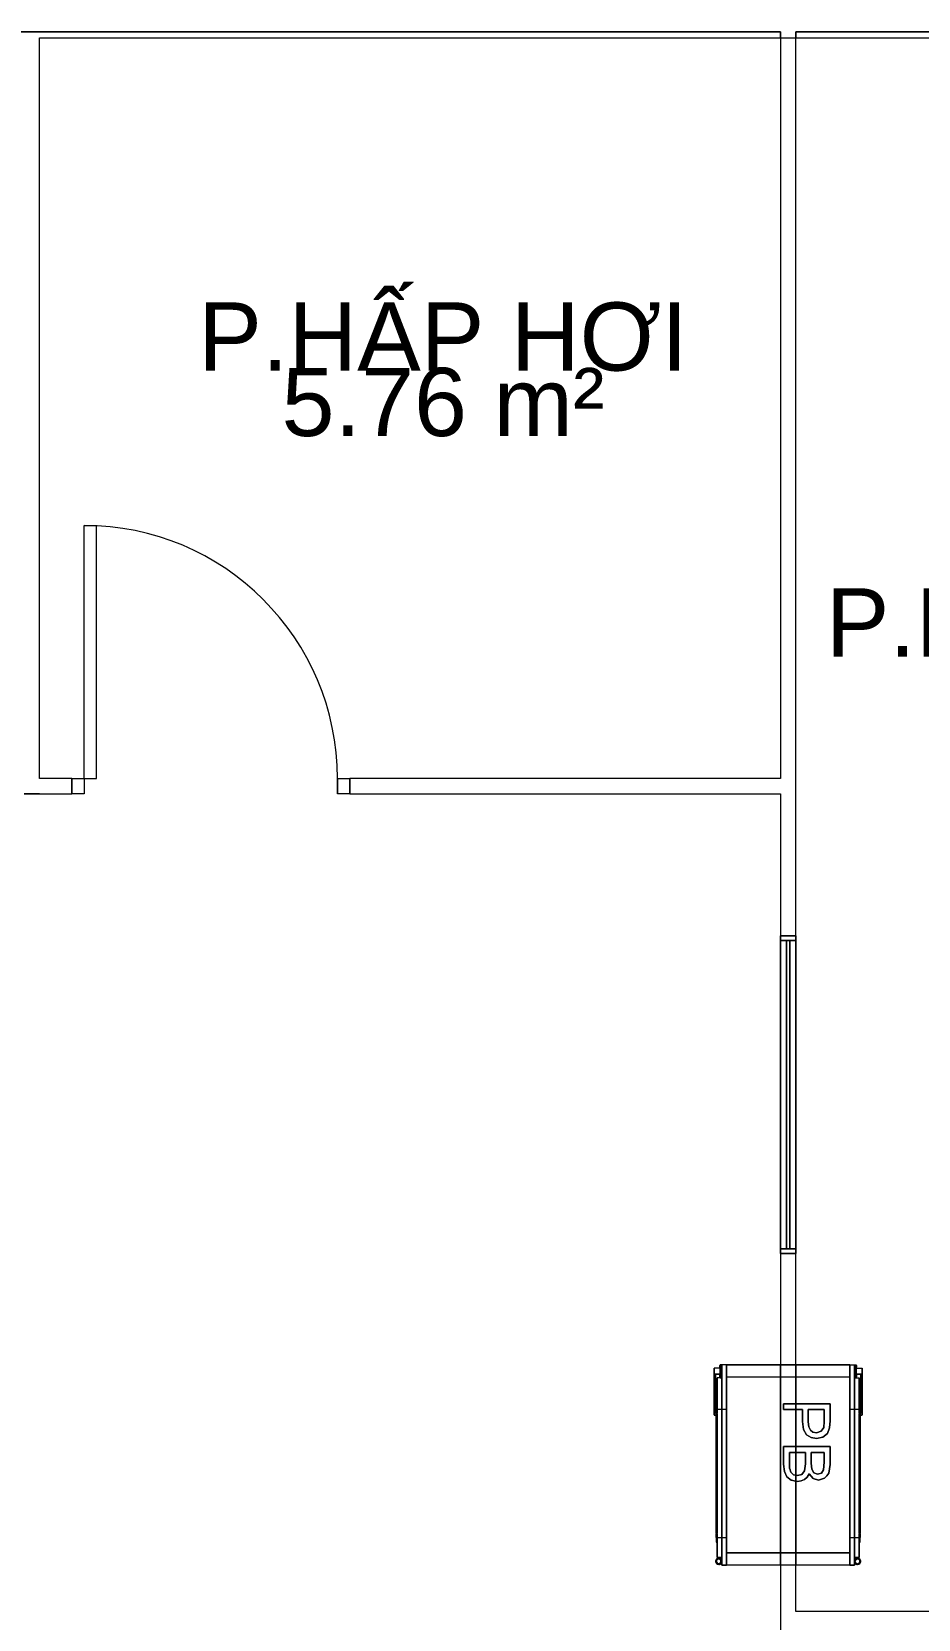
# Model space of a CAD drawing. Header units: millimetres. Extents: x -22227 to 20164, y 15335 to 61747.
# Drawn here: x -18384 to -15512, y 52992 to 58137 of the extents above; entities that cross this region are included whole.
import ezdxf

# ---------------------------------------------------------------- set-up
doc = ezdxf.new("R2010")
doc.units = ezdxf.units.MM
for name, color, linetype, lineweight in [('A-AREA-IDEN', 7, 'Continuous', 9), ('A-DETL-GENF', 7, 'Continuous', 5), ('A-WALL', 7, 'Continuous', 9)]:
    doc.layers.add(name, color=color, linetype=linetype, lineweight=lineweight)
doc.layers.add('A-DOOR', color=5, linetype='Continuous', lineweight=9, true_color=0x0000ff)
doc.layers.add('A-GLAZ', color=7, linetype='Continuous', lineweight=9, true_color=0x00007f)
doc.styles.add('Arial_3', font='arial.ttf', dxfattribs={"height": 221})

# ---------------------------------------------------------------- blocks, each defined once
blk = doc.blocks.new('Cư_a đơn - _D5 _900x2200__TrongNha-1164036-MẶT BẰNG BỐ TRÍ THIẾT BỊ')
at = {"layer": 'A-DETL-GENF', "color": 253, "lineweight": 9, "true_color": 0xaaaaaa}
for p, q in [((410, -25), (370, -25)), ((370, -25), (370, -845)), ((410, -25), (410, -845)), ((410, -845), (370, -845))]:
    blk.add_line(p, q, dxfattribs=at)
blk.add_arc((410, -25), 820, 180, 270, dxfattribs=at)
at = {"layer": 'A-DOOR', "color": 254, "true_color": 0xccccff}
for p, q in [((-450, -25), (-450, 25)), ((-450, 25), (-410, 25)), ((-410, -25), (-410, 25)), ((410, 25), (450, 25)), ((410, -25), (410, 25)), ((450, 25), (450, -25)), ((-410, -25), (-450, -25)), ((450, -25), (410, -25))]:
    blk.add_line(p, q, dxfattribs=at)
at = {"layer": 'A-DOOR', "color": 161, "true_color": 0xaaaaff}
for p, q in [((-450, 25), (-410, 25)), ((-410, 25), (-410, -25)), ((410, -25), (410, 25)), ((410, 25), (450, 25)), ((-410, -25), (-450, -25)), ((450, -25), (410, -25))]:
    blk.add_line(p, q, dxfattribs=at)
at = {"layer": 'A-DOOR', "color": 254, "true_color": 0xe0e0ff}
for p, q in [((-450, -25), (-450, 25)), ((450, -25), (450, 25))]:
    blk.add_line(p, q, dxfattribs=at)
blk = doc.blocks.new('AK_OViewTuongPanel - 1000x1200-V14-MẶT BẰNG BỐ TRÍ THIẾT BỊ')
at = {"layer": 'A-GLAZ', "color": 254, "true_color": 0xe0e0ef}
for p, q in [((-515, 25), (-500, 25)), ((-500, 25), (-500, 5)), ((500, 25), (515, 25)), ((500, 5), (500, 25)), ((-500, -25), (-515, -25)), ((-500, -5), (-500, -25)), ((500, -25), (500, -5)), ((515, -25), (500, -25))]:
    blk.add_line(p, q, dxfattribs=at)
at = {"layer": 'A-GLAZ', "color": 7, "true_color": 0xececf5}
for p, q in [((-515, -25), (-515, 25)), ((-500, -5), (-500, 5)), ((-500, 5), (-500, -5)), ((500, 5), (500, -5)), ((500, -5), (500, 5)), ((515, 25), (515, -25))]:
    blk.add_line(p, q, dxfattribs=at)
at = {"layer": 'A-GLAZ', "color": 9, "true_color": 0xaaaad4}
for p, q in [((-515, 25), (-515, -25)), ((-500, 25), (-515, 25)), ((500, 25), (-500, 25)), ((-500, -25), (-500, 25)), ((500, 5), (-500, 5)), ((-500, 5), (-500, -5)), ((515, 25), (500, 25)), ((500, 25), (500, -25)), ((500, -5), (500, 5)), ((515, -25), (515, 25)), ((-515, -25), (-500, -25)), ((-500, -5), (500, -5)), ((-500, -25), (500, -25)), ((500, -25), (515, -25))]:
    blk.add_line(p, q, dxfattribs=at)
at = {"layer": 'A-GLAZ', "color": 254, "true_color": 0xcccce5}
for p, q in [((-500, 25), (500, 25)), ((-500, 5), (500, 5)), ((500, -5), (-500, -5)), ((500, -25), (-500, -25))]:
    blk.add_line(p, q, dxfattribs=at)
blk = doc.blocks.new('Passbox - KT 500x500x400-V29-MẶT BẰNG BỐ TRÍ THIẾT BỊ')
at = {"layer": 'A-GLAZ', "color": 254, "true_color": 0xcccce5}
for p, q in [((-314.1, 220), (-325, 220)), ((-325, 215), (-325, 220)), ((-282.6, 215), (-325, 215)), ((-325, 200), (-325, 215)), ((-320.7, 220), (-322.1, 220)), ((-322.1, 220), (-320.7, 220)), ((-320.7, 220), (-322.1, 220)), ((-322.1, 220), (-320.7, 220)), ((-317.9, 220), (-320.7, 220)), ((-320.7, 220), (-317.9, 220)), ((-317.9, 220), (-320.7, 220)), ((-320.7, 220), (-317.9, 220)), ((-317.9, 220), (-316.5, 220)), ((-316.5, 220), (-317.9, 220)), ((-317.9, 220), (-316.5, 220)), ((-316.5, 220), (-317.9, 220)), ((-294.1, 240), (-314.1, 240)), ((-314.1, 220), (-314.1, 240)), ((-294.1, 220), (-314.1, 220)), ((-294.1, 240), (-294.1, 235)), ((-294.1, 240), (-163, 240)), ((-245.8, 235), (-294.1, 235)), ((-294.1, 235), (-294.1, 220)), ((-282.6, 220), (-294.1, 220)), ((-290.3, 220), (-291.8, 220)), ((-291.8, 220), (-290.3, 220)), ((-290.3, 220), (-291.8, 220)), ((-291.8, 220), (-290.3, 220)), ((-290.3, 220), (-287.5, 220)), ((-287.5, 220), (-290.3, 220)), ((-290.3, 220), (-287.5, 220)), ((-287.5, 220), (-290.3, 220)), ((-287.5, 220), (-286.1, 220)), ((-286.1, 220), (-287.5, 220)), ((-287.5, 220), (-286.1, 220)), ((-286.1, 220), (-287.5, 220)), ((-245.8, 230), (-282.6, 230)), ((-282.6, 220), (-282.6, 230)), ((-282.6, 215), (-282.6, 220)), ((300, 215), (-282.6, 215)), ((-245.8, 230), (-245.8, 235)), ((-203.4, 230), (-245.8, 230)), ((-244.3, 235), (-203.4, 235)), ((-240.7, 236.3), (-242.1, 236.3)), ((-242.1, 236.3), (-240.7, 236.3)), ((-242.1, 235), (-242.1, 236.3)), ((-240.7, 235), (-242.1, 235)), ((-242.1, 235), (-240.7, 235)), ((-237.9, 236.3), (-240.7, 236.3)), ((-240.7, 236.3), (-237.9, 236.3)), ((-240.7, 235), (-240.7, 236.3)), ((-240.7, 235), (-240.7, 236.3)), ((-237.9, 235), (-240.7, 235)), ((-240.7, 235), (-237.9, 235)), ((-237.9, 236.3), (-236.5, 236.3)), ((-236.5, 236.3), (-237.9, 236.3)), ((-237.9, 236.3), (-237.9, 235)), ((-237.9, 235), (-237.9, 236.3)), ((-237.9, 235), (-236.5, 235)), ((-236.5, 235), (-237.9, 235)), ((-236.5, 235), (-236.5, 236.3)), ((-210.3, 236.3), (-211.8, 236.3)), ((-211.8, 236.3), (-210.3, 236.3)), ((-211.8, 235), (-211.8, 236.3)), ((-210.3, 235), (-211.8, 235)), ((-211.8, 235), (-210.3, 235)), ((-210.3, 236.3), (-207.5, 236.3)), ((-207.5, 236.3), (-210.3, 236.3)), ((-210.3, 236.3), (-210.3, 235)), ((-210.3, 235), (-210.3, 236.3)), ((-210.3, 235), (-207.5, 235)), ((-207.5, 235), (-210.3, 235)), ((-207.5, 236.3), (-206.1, 236.3)), ((-206.1, 236.3), (-207.5, 236.3)), ((-207.5, 235), (-207.5, 236.3)), ((-207.5, 235), (-207.5, 236.3)), ((-207.5, 235), (-206.1, 235)), ((-206.1, 235), (-207.5, 235)), ((-206.1, 235), (-206.1, 236.3)), ((-168, 235), (-203.4, 235)), ((-203.4, 235), (-203.4, 230)), ((-193, 230), (-203.4, 230)), ((-195, 230), (-135, 230)), ((-195, 230), (-193, 230)), ((-180.3, 233), (-193, 233)), ((-178.5, 233), (-180, 233)), ((-180, 233), (-178.5, 233)), ((-180, 232.2), (-180, 200)), ((-166.8, 233), (-177.7, 233)), ((-177.7, 233), (-166.8, 233)), ((-135, 233), (-165.2, 233)), ((-165.2, 233), (-135, 233)), ((-161, 238), (-161, 233)), ((-135, 233), (190, 233)), ((190, 233), (-135, 233)), ((190, 230), (-135, 230)), ((220.2, 233), (190, 233)), ((190, 233), (220.2, 233)), ((190, 230), (250, 230)), ((232.7, 233), (221.8, 233)), ((221.8, 233), (232.7, 233)), ((235, 233), (233.5, 233)), ((233.5, 233), (235, 233)), ((235, 230.8), (235, 233)), ((235, 200), (235, 230)), ((248, 233), (235.3, 233)), ((248, 230), (250, 230)), ((300, 230), (248, 230)), ((300, 230), (300, 215)), ((325, 215), (300, 215)), ((325, 215), (325, 200)), ((-325, 200), (-325, 25)), ((-285, 200), (-285, 25)), ((-285, 200), (-285, 25)), ((285, 200), (285, 25)), ((285, 25), (285, 200)), ((325, 200), (325, 25)), ((-198.5, 25), (-198.5, 135.8)), ((-198.5, 135.8), (-142.7, 135.8)), ((-140.8, 117), (-179.7, 117)), ((-179.7, 117), (-179.7, 65.2)), ((-142.7, 135.8), (-120.2, 134.4)), ((-121.9, 115.7), (-140.8, 117)), ((-109.2, 107.2), (-121.9, 115.7)), ((-120.2, 134.4), (-101.9, 127.4)), ((-104.4, 91.6), (-109.2, 107.2)), ((-101.9, 127.4), (-90, 112.8)), ((-90, 112.8), (-85.5, 92.3)), ((-59.6, 25), (-59.6, 135.8)), ((-59.6, 135.8), (-2.1, 135.8)), ((-9, 117), (-40.8, 117)), ((-40.8, 117), (-40.8, 74.6)), ((15.2, 115), (-9, 117)), ((-2.1, 135.8), (26, 131.4)), ((26, 107.8), (15.2, 115)), ((26, 131.4), (35.5, 125.8)), ((29.8, 95.5), (26, 107.8)), ((35.5, 125.8), (42.7, 117.8)), ((42.7, 117.8), (48.7, 98.5)), ((-179.7, 65.2), (-140.3, 65.2)), ((-140.3, 65.2), (-123.6, 66.9)), ((-123.6, 66.9), (-112.6, 72.1)), ((-97.7, 59.7), (-114.7, 49.7)), ((-112.6, 72.1), (-106.4, 80.5)), ((-106.4, 80.5), (-104.4, 91.6)), ((-88.6, 74.5), (-97.7, 59.7)), ((-85.5, 92.3), (-88.6, 74.5)), ((-40.8, 74.6), (-6.4, 74.6)), ((-4, 55.8), (-40.8, 55.8)), ((-40.8, 55.8), (-40.8, 25)), ((-6.4, 74.6), (13.7, 76.3)), ((19.3, 53.3), (-4, 55.8)), ((13.7, 76.3), (25.8, 83.2)), ((30.9, 44.5), (19.3, 53.3)), ((25.8, 83.2), (29.8, 95.5)), ((43.6, 80.9), (28.3, 67.6)), ((28.3, 67.6), (39, 62)), ((39, 62), (46.9, 53.5)), ((48.7, 98.5), (43.6, 80.9)), ((46.9, 53.5), (51.8, 42.7)), ((-325, -25), (-325, 25)), ((-198.5, 25), (-198.5, -14.8)), ((-141.4, 46.4), (-179.7, 46.4)), ((-179.7, 46.4), (-179.7, 25)), ((-179.7, -14.8), (-179.7, 25)), ((-114.7, 49.7), (-141.4, 46.4)), ((-59.6, 25), (-59.6, -14.8)), ((-40.8, 4), (-40.8, 25)), ((-2.2, 4), (-40.8, 4)), ((11.8, 4.7), (-2.2, 4)), ((23.6, 8.8), (12.8, 5.1)), ((31.5, 17.2), (23.6, 8.8)), ((34.5, 29.9), (30.9, 44.5)), ((33.4, 25), (31.5, 17.2)), ((33.4, 25), (34.5, 29.9)), ((38, -4.6), (48.9, 9.8)), ((48.9, 9.8), (52.3, 25)), ((51.8, 42.7), (53.4, 30.1)), ((53.4, 30.1), (52.3, 25)), ((325, 25), (325, -25)), ((-325, -25), (-325, -200)), ((-285, -25), (-285, -200)), ((-285, -25), (-285, -200)), ((-198.5, -14.8), (-179.7, -14.8)), ((-59.6, -14.8), (-2.6, -14.8)), ((-2.6, -14.8), (21.6, -12.2)), ((21.6, -12.2), (38, -4.6)), ((285, -25), (285, -200)), ((285, -200), (285, -25)), ((325, -25), (325, -200)), ((-325, -200), (-325, -215)), ((-180, -200), (-180, -230)), ((235, -232.2), (235, -200)), ((325, -200), (325, -215)), ((-325, -215), (-282.6, -215)), ((-325, -215), (-325, -220)), ((-325, -220), (-314.1, -220)), ((-320.7, -220), (-322.1, -220)), ((-322.1, -220), (-320.7, -220)), ((-320.7, -220), (-322.1, -220)), ((-322.1, -220), (-320.7, -220)), ((-317.9, -220), (-320.7, -220)), ((-320.7, -220), (-317.9, -220)), ((-317.9, -220), (-320.7, -220)), ((-320.7, -220), (-317.9, -220)), ((-317.9, -220), (-316.5, -220)), ((-316.5, -220), (-317.9, -220)), ((-317.9, -220), (-316.5, -220)), ((-316.5, -220), (-317.9, -220)), ((-314.1, -220), (-294.1, -220)), ((-314.1, -220), (-314.1, -240)), ((-314.1, -240), (-294.1, -240)), ((-294.1, -220), (-294.1, -235)), ((-294.1, -220), (-282.6, -220)), ((-294.1, -235), (-245.8, -235)), ((-294.1, -235), (-294.1, -240)), ((-163, -240), (-294.1, -240)), ((-290.3, -220), (-291.8, -220)), ((-291.8, -220), (-290.3, -220)), ((-290.3, -220), (-291.8, -220)), ((-291.8, -220), (-290.3, -220)), ((-290.3, -220), (-287.5, -220)), ((-287.5, -220), (-290.3, -220)), ((-290.3, -220), (-287.5, -220)), ((-287.5, -220), (-290.3, -220)), ((-287.5, -220), (-286.1, -220)), ((-286.1, -220), (-287.5, -220)), ((-287.5, -220), (-286.1, -220)), ((-286.1, -220), (-287.5, -220)), ((-282.6, -220), (-282.6, -215)), ((-282.6, -215), (300, -215)), ((-282.6, -220), (-282.6, -230)), ((-282.6, -230), (-245.8, -230)), ((-245.8, -230), (-203.4, -230)), ((-245.8, -230), (-245.8, -235)), ((-203.4, -235), (-244.3, -235)), ((-240.7, -235), (-242.1, -235)), ((-242.1, -235), (-240.7, -235)), ((-242.1, -235), (-242.1, -236.3)), ((-240.7, -236.3), (-242.1, -236.3)), ((-242.1, -236.3), (-240.7, -236.3)), ((-237.9, -235), (-240.7, -235)), ((-240.7, -235), (-237.9, -235)), ((-240.7, -235), (-240.7, -236.3)), ((-240.7, -235), (-240.7, -236.3)), ((-237.9, -236.3), (-240.7, -236.3)), ((-240.7, -236.3), (-237.9, -236.3)), ((-237.9, -235), (-236.5, -235)), ((-236.5, -235), (-237.9, -235)), ((-237.9, -236.3), (-237.9, -235)), ((-237.9, -235), (-237.9, -236.3)), ((-237.9, -236.3), (-236.5, -236.3)), ((-236.5, -236.3), (-237.9, -236.3)), ((-236.5, -235), (-236.5, -236.3)), ((-210.3, -235), (-211.8, -235)), ((-211.8, -235), (-210.3, -235)), ((-211.8, -235), (-211.8, -236.3)), ((-210.3, -236.3), (-211.8, -236.3)), ((-211.8, -236.3), (-210.3, -236.3)), ((-210.3, -235), (-207.5, -235)), ((-207.5, -235), (-210.3, -235)), ((-210.3, -236.3), (-210.3, -235)), ((-210.3, -235), (-210.3, -236.3)), ((-210.3, -236.3), (-207.5, -236.3)), ((-207.5, -236.3), (-210.3, -236.3)), ((-207.5, -235), (-206.1, -235)), ((-206.1, -235), (-207.5, -235)), ((-207.5, -235), (-207.5, -236.3)), ((-207.5, -235), (-207.5, -236.3)), ((-207.5, -236.3), (-206.1, -236.3)), ((-206.1, -236.3), (-207.5, -236.3)), ((-206.1, -235), (-206.1, -236.3)), ((-203.4, -230), (-203.4, -235)), ((-203.4, -230), (-193, -230)), ((-203.4, -235), (-168, -235)), ((-193, -230), (-195, -230)), ((-135, -230), (-195, -230)), ((-193, -233), (-180.3, -233)), ((-180, -230.8), (-180, -233)), ((-180, -233), (-178.5, -233)), ((-178.5, -233), (-180, -233)), ((-177.7, -233), (-166.8, -233)), ((-166.8, -233), (-177.7, -233)), ((-165.2, -233), (-135, -233)), ((-135, -233), (-165.2, -233)), ((-161, -233), (-161, -238)), ((-135, -230), (190, -230)), ((190, -233), (-135, -233)), ((-135, -233), (190, -233)), ((250, -230), (190, -230)), ((190, -233), (220.2, -233)), ((220.2, -233), (190, -233)), ((221.8, -233), (232.7, -233)), ((232.7, -233), (221.8, -233)), ((233.5, -233), (235, -233)), ((235, -233), (233.5, -233)), ((235.3, -233), (248, -233)), ((250, -230), (248, -230)), ((248, -230), (300, -230)), ((300, -215), (300, -230)), ((300, -215), (325, -215))]:
    blk.add_line(p, q, dxfattribs=at)
at = {"layer": 'A-GLAZ', "color": 9, "true_color": 0xaaaad4}
for p, q in [((-325, 220), (-282.6, 220)), ((-325, 215), (-325, 220)), ((-325, 215), (325, 215)), ((-325, 200), (-325, 215)), ((-320.7, 221.3), (-322.1, 221.3)), ((-322.1, 221.3), (-320.7, 221.3)), ((-320.7, 221.3), (-322.1, 221.3)), ((-322.1, 221.3), (-320.7, 221.3)), ((-322.1, 220), (-322.1, 221.3)), ((-322.1, 220), (-322.1, 221.3)), ((-317.9, 221.3), (-320.7, 221.3)), ((-320.7, 221.3), (-317.9, 221.3)), ((-317.9, 221.3), (-320.7, 221.3)), ((-320.7, 221.3), (-317.9, 221.3)), ((-320.7, 220), (-320.7, 221.3)), ((-320.7, 220), (-320.7, 221.3)), ((-320.7, 220), (-320.7, 221.3)), ((-320.7, 220), (-320.7, 221.3)), ((-317.9, 221.3), (-316.5, 221.3)), ((-316.5, 221.3), (-317.9, 221.3)), ((-317.9, 221.3), (-316.5, 221.3)), ((-316.5, 221.3), (-317.9, 221.3)), ((-317.9, 221.3), (-317.9, 220)), ((-317.9, 220), (-317.9, 221.3)), ((-317.9, 221.3), (-317.9, 220)), ((-317.9, 220), (-317.9, 221.3)), ((-316.5, 220), (-316.5, 221.3)), ((-316.5, 220), (-316.5, 221.3)), ((-314.1, 240), (-294.1, 240)), ((-314.1, 220), (-314.1, 240)), ((-163, 240), (-294.1, 240)), ((-294.1, 220), (-294.1, 240)), ((-294.1, 235), (-245.8, 235)), ((-290.3, 221.3), (-291.8, 221.3)), ((-291.8, 221.3), (-290.3, 221.3)), ((-290.3, 221.3), (-291.8, 221.3)), ((-291.8, 221.3), (-290.3, 221.3)), ((-291.8, 220), (-291.8, 221.3)), ((-291.8, 220), (-291.8, 221.3)), ((-290.3, 221.3), (-287.5, 221.3)), ((-287.5, 221.3), (-290.3, 221.3)), ((-290.3, 221.3), (-287.5, 221.3)), ((-287.5, 221.3), (-290.3, 221.3)), ((-290.3, 221.3), (-290.3, 220)), ((-290.3, 220), (-290.3, 221.3)), ((-290.3, 221.3), (-290.3, 220)), ((-290.3, 220), (-290.3, 221.3)), ((-287.5, 221.3), (-286.1, 221.3)), ((-286.1, 221.3), (-287.5, 221.3)), ((-287.5, 221.3), (-286.1, 221.3)), ((-286.1, 221.3), (-287.5, 221.3)), ((-287.5, 220), (-287.5, 221.3)), ((-287.5, 220), (-287.5, 221.3)), ((-287.5, 220), (-287.5, 221.3)), ((-287.5, 220), (-287.5, 221.3)), ((-286.1, 220), (-286.1, 221.3)), ((-286.1, 220), (-286.1, 221.3)), ((-282.6, 230), (300, 230)), ((-282.6, 215), (-282.6, 230)), ((-245.8, 235), (-203.4, 235)), ((-245.8, 230), (-245.8, 235)), ((-240.7, 236.3), (-242.1, 236.3)), ((-242.1, 236.3), (-240.7, 236.3)), ((-242.1, 235), (-242.1, 236.3)), ((-237.9, 236.3), (-240.7, 236.3)), ((-240.7, 236.3), (-237.9, 236.3)), ((-240.7, 235), (-240.7, 236.3)), ((-240.7, 235), (-240.7, 236.3)), ((-237.9, 236.3), (-236.5, 236.3)), ((-236.5, 236.3), (-237.9, 236.3)), ((-237.9, 236.3), (-237.9, 235)), ((-237.9, 235), (-237.9, 236.3)), ((-236.5, 235), (-236.5, 236.3)), ((-210.3, 236.3), (-211.8, 236.3)), ((-211.8, 236.3), (-210.3, 236.3)), ((-211.8, 235), (-211.8, 236.3)), ((-210.3, 236.3), (-207.5, 236.3)), ((-207.5, 236.3), (-210.3, 236.3)), ((-210.3, 236.3), (-210.3, 235)), ((-210.3, 235), (-210.3, 236.3)), ((-207.5, 236.3), (-206.1, 236.3)), ((-206.1, 236.3), (-207.5, 236.3)), ((-207.5, 235), (-207.5, 236.3)), ((-207.5, 235), (-207.5, 236.3)), ((-206.1, 235), (-206.1, 236.3)), ((-203.4, 235), (-168, 235)), ((-203.4, 230), (-203.4, 235)), ((-195, 233), (-195, 230)), ((-193, 233), (-195, 233)), ((-135, 233), (-195, 233)), ((-161, 233), (-161, 238)), ((-135, 233), (190, 233)), ((250, 233), (190, 233)), ((250, 233), (248, 233)), ((250, 230), (250, 233)), ((300, 215), (300, 230)), ((325, 200), (325, 215)), ((325, 200), (-325, 200)), ((-325, 25), (-325, 200)), ((-325, 200), (325, 200)), ((325, 200), (325, 25)), ((-142.7, 135.8), (-198.5, 135.8)), ((-198.5, 135.8), (-198.5, 25)), ((-179.7, 65.2), (-179.7, 117)), ((-179.7, 117), (-140.8, 117)), ((-120.2, 134.4), (-142.7, 135.8)), ((-140.8, 117), (-121.9, 115.7)), ((-121.9, 115.7), (-109.2, 107.2)), ((-101.9, 127.4), (-120.2, 134.4)), ((-109.2, 107.2), (-104.4, 91.6)), ((-90, 112.8), (-101.9, 127.4)), ((-85.5, 92.3), (-90, 112.8)), ((-2.1, 135.8), (-59.6, 135.8)), ((-59.6, 135.8), (-59.6, 25)), ((-40.8, 74.6), (-40.8, 117)), ((-40.8, 117), (-9, 117)), ((-9, 117), (15.2, 115)), ((26, 131.4), (-2.1, 135.8)), ((15.2, 115), (26, 107.8)), ((35.5, 125.8), (26, 131.4)), ((26, 107.8), (29.8, 95.5)), ((42.7, 117.8), (35.5, 125.8)), ((48.7, 98.5), (42.7, 117.8)), ((-140.3, 65.2), (-179.7, 65.2)), ((-123.6, 66.9), (-140.3, 65.2)), ((-112.6, 72.1), (-123.6, 66.9)), ((-114.7, 49.7), (-97.7, 59.7)), ((-106.4, 80.5), (-112.6, 72.1)), ((-104.4, 91.6), (-106.4, 80.5)), ((-97.7, 59.7), (-88.6, 74.5)), ((-88.6, 74.5), (-85.5, 92.3)), ((-6.4, 74.6), (-40.8, 74.6)), ((-40.8, 25), (-40.8, 55.8)), ((-40.8, 55.8), (-4, 55.8)), ((13.7, 76.3), (-6.4, 74.6)), ((-4, 55.8), (19.3, 53.3)), ((25.8, 83.2), (13.7, 76.3)), ((19.3, 53.3), (30.9, 44.5)), ((29.8, 95.5), (25.8, 83.2)), ((28.3, 67.6), (43.6, 80.9)), ((39, 62), (28.3, 67.6)), ((46.9, 53.5), (39, 62)), ((43.6, 80.9), (48.7, 98.5)), ((51.8, 42.7), (46.9, 53.5)), ((-179.7, 25), (-179.7, 46.4)), ((-179.7, 46.4), (-141.4, 46.4)), ((-141.4, 46.4), (-114.7, 49.7)), ((30.9, 44.5), (34.5, 29.9)), ((34.5, 29.9), (33.4, 25)), ((53.4, 30.1), (51.8, 42.7)), ((52.3, 25), (53.4, 30.1)), ((-325, -200), (-325, -25)), ((325, -25), (325, -200)), ((-325, -200), (325, -200)), ((-325, -200), (-325, -215)), ((325, -200), (-325, -200)), ((325, -215), (325, -200)), ((-325, -215), (-325, -220)), ((325, -215), (-325, -215)), ((-282.6, -220), (-325, -220)), ((-322.1, -220), (-322.1, -221.3)), ((-322.1, -220), (-322.1, -221.3)), ((-320.7, -221.3), (-322.1, -221.3)), ((-322.1, -221.3), (-320.7, -221.3)), ((-320.7, -221.3), (-322.1, -221.3)), ((-322.1, -221.3), (-320.7, -221.3)), ((-320.7, -220), (-320.7, -221.3)), ((-320.7, -220), (-320.7, -221.3)), ((-320.7, -220), (-320.7, -221.3)), ((-320.7, -220), (-320.7, -221.3)), ((-317.9, -221.3), (-320.7, -221.3)), ((-320.7, -221.3), (-317.9, -221.3)), ((-317.9, -221.3), (-320.7, -221.3)), ((-320.7, -221.3), (-317.9, -221.3)), ((-317.9, -221.3), (-317.9, -220)), ((-317.9, -220), (-317.9, -221.3)), ((-317.9, -221.3), (-317.9, -220)), ((-317.9, -220), (-317.9, -221.3)), ((-317.9, -221.3), (-316.5, -221.3)), ((-316.5, -221.3), (-317.9, -221.3)), ((-317.9, -221.3), (-316.5, -221.3)), ((-316.5, -221.3), (-317.9, -221.3)), ((-316.5, -220), (-316.5, -221.3)), ((-316.5, -220), (-316.5, -221.3)), ((-314.1, -220), (-314.1, -240)), ((-294.1, -240), (-314.1, -240)), ((-294.1, -240), (-294.1, -220)), ((-245.8, -235), (-294.1, -235)), ((-294.1, -240), (-163, -240)), ((-291.8, -220), (-291.8, -221.3)), ((-291.8, -220), (-291.8, -221.3)), ((-290.3, -221.3), (-291.8, -221.3)), ((-291.8, -221.3), (-290.3, -221.3)), ((-290.3, -221.3), (-291.8, -221.3)), ((-291.8, -221.3), (-290.3, -221.3)), ((-290.3, -221.3), (-290.3, -220)), ((-290.3, -220), (-290.3, -221.3)), ((-290.3, -221.3), (-290.3, -220)), ((-290.3, -220), (-290.3, -221.3)), ((-290.3, -221.3), (-287.5, -221.3)), ((-287.5, -221.3), (-290.3, -221.3)), ((-290.3, -221.3), (-287.5, -221.3)), ((-287.5, -221.3), (-290.3, -221.3)), ((-287.5, -220), (-287.5, -221.3)), ((-287.5, -220), (-287.5, -221.3)), ((-287.5, -220), (-287.5, -221.3)), ((-287.5, -220), (-287.5, -221.3)), ((-287.5, -221.3), (-286.1, -221.3)), ((-286.1, -221.3), (-287.5, -221.3)), ((-287.5, -221.3), (-286.1, -221.3)), ((-286.1, -221.3), (-287.5, -221.3)), ((-286.1, -220), (-286.1, -221.3)), ((-286.1, -220), (-286.1, -221.3)), ((-282.6, -215), (-282.6, -230)), ((300, -230), (-282.6, -230)), ((-245.8, -230), (-245.8, -235)), ((-203.4, -235), (-245.8, -235)), ((-242.1, -235), (-242.1, -236.3)), ((-240.7, -236.3), (-242.1, -236.3)), ((-242.1, -236.3), (-240.7, -236.3)), ((-240.7, -235), (-240.7, -236.3)), ((-240.7, -235), (-240.7, -236.3)), ((-237.9, -236.3), (-240.7, -236.3)), ((-240.7, -236.3), (-237.9, -236.3)), ((-237.9, -236.3), (-237.9, -235)), ((-237.9, -235), (-237.9, -236.3)), ((-237.9, -236.3), (-236.5, -236.3)), ((-236.5, -236.3), (-237.9, -236.3)), ((-236.5, -235), (-236.5, -236.3)), ((-211.8, -235), (-211.8, -236.3)), ((-210.3, -236.3), (-211.8, -236.3)), ((-211.8, -236.3), (-210.3, -236.3)), ((-210.3, -236.3), (-210.3, -235)), ((-210.3, -235), (-210.3, -236.3)), ((-210.3, -236.3), (-207.5, -236.3)), ((-207.5, -236.3), (-210.3, -236.3)), ((-207.5, -235), (-207.5, -236.3)), ((-207.5, -235), (-207.5, -236.3)), ((-207.5, -236.3), (-206.1, -236.3)), ((-206.1, -236.3), (-207.5, -236.3)), ((-206.1, -235), (-206.1, -236.3)), ((-203.4, -235), (-203.4, -230)), ((-168, -235), (-203.4, -235)), ((-195, -230), (-195, -233)), ((-195, -233), (-135, -233)), ((-195, -233), (-193, -233)), ((-161, -238), (-161, -233)), ((190, -233), (-135, -233)), ((190, -233), (250, -233)), ((248, -233), (250, -233)), ((250, -233), (250, -230)), ((300, -230), (300, -215))]:
    blk.add_line(p, q, dxfattribs=at)
at = {"layer": 'A-GLAZ', "color": 254, "true_color": 0xe0e0ef}
for p, q in [((-325, 215), (-282.6, 215)), ((-180, 215), (-325, 215)), ((-314.1, 220), (-294.1, 220)), ((-294.1, 220), (-314.1, 220)), ((-294.1, 235), (-294.1, 240)), ((-294.1, 240), (-294.1, 235)), ((-282.6, 220), (-282.6, 215)), ((-282.6, 215), (-282.6, 220)), ((-282.6, 215), (-180, 215)), ((-203.4, 235), (-245.8, 235)), ((-245.8, 230), (-203.4, 230)), ((-203.4, 235), (-244.3, 235)), ((-203.4, 230), (-244.3, 230)), ((-240.7, 235), (-242.1, 235)), ((-242.1, 235), (-240.7, 235)), ((-237.9, 235), (-240.7, 235)), ((-240.7, 235), (-237.9, 235)), ((-237.9, 235), (-236.5, 235)), ((-236.5, 235), (-237.9, 235)), ((-210.3, 235), (-211.8, 235)), ((-211.8, 235), (-210.3, 235)), ((-210.3, 235), (-207.5, 235)), ((-207.5, 235), (-210.3, 235)), ((-207.5, 235), (-206.1, 235)), ((-206.1, 235), (-207.5, 235)), ((-193, 230), (-187, 230)), ((-180, 230), (-193, 230)), ((-187, 230), (-180.3, 230)), ((-178.5, 233), (-180, 233)), ((-180, 233), (-178.5, 233)), ((-178.5, 230), (-180, 230)), ((-180, 230), (-178.5, 230)), ((-166.8, 215), (-180, 215)), ((-180, 215), (-174, 215)), ((-166.8, 233), (-177.7, 233)), ((-177.7, 233), (-166.8, 233)), ((-166.8, 230), (-177.7, 230)), ((-177.7, 230), (-174, 230)), ((-174.2, 233), (-177.4, 233)), ((-174, 230), (-166.8, 230)), ((-174, 215), (-157.5, 215)), ((-157.5, 215), (-166.8, 215)), ((-166, 232.8), (-166, 230)), ((-166, 230), (-166, 232.8)), ((-135, 230), (-165.2, 230)), ((-165.2, 230), (-157.5, 230)), ((-135, 233), (-161.2, 233)), ((-161.2, 233), (-135, 233)), ((-161, 230.8), (-161, 233)), ((-157.5, 230), (-146.6, 230)), ((-135, 215), (-157.5, 215)), ((-157.5, 215), (-146.6, 215)), ((-146.6, 230), (-135, 230)), ((-146.6, 215), (-135, 215)), ((190, 233), (-135, 233)), ((-135, 233), (190, 233)), ((-135, 230), (190, 230)), ((190, 230), (-135, 230)), ((-135, 215), (190, 215)), ((190, 215), (-135, 215)), ((220.2, 233), (190, 233)), ((190, 233), (201.6, 233)), ((201.6, 230), (190, 230)), ((190, 230), (201.6, 230)), ((233.5, 215), (190, 215)), ((190, 215), (221.8, 215)), ((201.6, 233), (212.5, 233)), ((212.5, 230), (201.6, 230)), ((201.6, 230), (220.2, 230)), ((212.5, 233), (220.2, 233)), ((220.2, 230), (212.5, 230)), ((232.7, 233), (221.8, 233)), ((221.8, 233), (232.7, 233)), ((232.7, 230), (221.8, 230)), ((221.8, 230), (232.7, 230)), ((221.8, 215), (229, 215)), ((229, 215), (233.5, 215)), ((232.4, 233), (229.2, 233)), ((235, 233), (233.5, 233)), ((233.5, 233), (235, 233)), ((235, 230), (233.5, 230)), ((233.5, 230), (235, 230)), ((235, 215), (233.5, 215)), ((233.5, 215), (235, 215)), ((248, 230), (235, 230)), ((235, 215), (300, 215)), ((300, 215), (235, 215)), ((235.3, 230), (248, 230)), ((-325, 200), (-285, 200)), ((-325, 200), (-285, 200)), ((285, 200), (-285, 200)), ((-180, 200), (-285, 200)), ((-180, 200), (-174, 200)), ((-135, 200), (-180, 200)), ((-174, 200), (-146.6, 200)), ((-146.6, 200), (-135, 200)), ((190, 200), (-135, 200)), ((-135, 200), (190, 200)), ((190, 200), (212.5, 200)), ((235, 200), (190, 200)), ((212.5, 200), (233.5, 200)), ((233.5, 200), (235, 200)), ((285, 200), (235, 200)), ((285, 200), (325, 200)), ((285, 200), (325, 200)), ((-325, 25), (-325, -25)), ((-285, 25), (-285, -25)), ((-285, 25), (-285, -25)), ((-198.5, -14.8), (-198.5, 25)), ((-179.7, 25), (-179.7, -14.8)), ((-59.6, -14.8), (-59.6, 25)), ((-40.8, 25), (-40.8, 4)), ((-40.8, 4), (-2.2, 4)), ((-2.2, 4), (11.8, 4.7)), ((12.8, 5.1), (23.6, 8.8)), ((23.6, 8.8), (31.5, 17.2)), ((31.5, 17.2), (33.4, 25)), ((48.9, 9.8), (38, -4.6)), ((52.3, 25), (48.9, 9.8)), ((285, 25), (285, -25)), ((285, -25), (285, 25)), ((325, 25), (325, -25)), ((-179.7, -14.8), (-198.5, -14.8)), ((-2.6, -14.8), (-59.6, -14.8)), ((21.6, -12.2), (-2.6, -14.8)), ((38, -4.6), (21.6, -12.2)), ((-285, -200), (-325, -200)), ((-325, -200), (-285, -200)), ((-285, -200), (285, -200)), ((-180, -200), (-285, -200)), ((-157.5, -200), (-180, -200)), ((-180, -200), (-174, -200)), ((-174, -200), (-135, -200)), ((-135, -200), (-157.5, -200)), ((-135, -200), (190, -200)), ((190, -200), (-135, -200)), ((201.6, -200), (190, -200)), ((190, -200), (221.8, -200)), ((212.5, -200), (201.6, -200)), ((229, -200), (212.5, -200)), ((221.8, -200), (233.5, -200)), ((233.5, -200), (229, -200)), ((235, -200), (233.5, -200)), ((233.5, -200), (235, -200)), ((285, -200), (235, -200)), ((325, -200), (285, -200)), ((285, -200), (325, -200)), ((-282.6, -215), (-325, -215)), ((-325, -215), (-180, -215)), ((-294.1, -220), (-314.1, -220)), ((-314.1, -220), (-294.1, -220)), ((-294.1, -240), (-294.1, -235)), ((-294.1, -235), (-294.1, -240)), ((-282.6, -215), (-282.6, -220)), ((-180, -215), (-282.6, -215)), ((-282.6, -215), (-282.6, -220)), ((-203.4, -230), (-245.8, -230)), ((-245.8, -235), (-203.4, -235)), ((-244.3, -230), (-203.4, -230)), ((-244.3, -235), (-203.4, -235)), ((-240.7, -235), (-242.1, -235)), ((-242.1, -235), (-240.7, -235)), ((-237.9, -235), (-240.7, -235)), ((-240.7, -235), (-237.9, -235)), ((-237.9, -235), (-236.5, -235)), ((-236.5, -235), (-237.9, -235)), ((-210.3, -235), (-211.8, -235)), ((-211.8, -235), (-210.3, -235)), ((-210.3, -235), (-207.5, -235)), ((-207.5, -235), (-210.3, -235)), ((-207.5, -235), (-206.1, -235)), ((-206.1, -235), (-207.5, -235)), ((-187, -230), (-193, -230)), ((-193, -230), (-180, -230)), ((-180.3, -230), (-187, -230)), ((-180, -215), (-178.5, -215)), ((-135, -215), (-180, -215)), ((-180, -230), (-178.5, -230)), ((-178.5, -230), (-180, -230)), ((-180, -233), (-178.5, -233)), ((-178.5, -233), (-180, -233)), ((-178.5, -215), (-166.8, -215)), ((-177.7, -230), (-166.8, -230)), ((-174, -230), (-177.7, -230)), ((-177.7, -233), (-166.8, -233)), ((-174, -233), (-177.7, -233)), ((-177.4, -233), (-174.2, -233)), ((-166.8, -230), (-174, -230)), ((-166.8, -233), (-174, -233)), ((-166.8, -215), (-135, -215)), ((-166, -233), (-166, -230.2)), ((-166, -230.2), (-166, -233)), ((-165.2, -230), (-157.5, -230)), ((-146.6, -230), (-165.2, -230)), ((-161.2, -233), (-146.6, -233)), ((-135, -233), (-161.2, -233)), ((-161, -232.2), (-161, -230)), ((-157.5, -230), (-146.6, -230)), ((-146.6, -230), (-135, -230)), ((-135, -230), (-146.6, -230)), ((-146.6, -233), (-135, -233)), ((190, -215), (-135, -215)), ((-135, -215), (190, -215)), ((190, -230), (-135, -230)), ((-135, -230), (190, -230)), ((-135, -233), (190, -233)), ((190, -233), (-135, -233)), ((190, -215), (221.8, -215)), ((235, -215), (190, -215)), ((190, -230), (201.6, -230)), ((201.6, -230), (190, -230)), ((190, -233), (212.5, -233)), ((201.6, -233), (190, -233)), ((201.6, -230), (220.2, -230)), ((220.2, -230), (201.6, -230)), ((212.5, -233), (201.6, -233)), ((212.5, -233), (220.2, -233)), ((220.2, -233), (212.5, -233)), ((221.8, -215), (235, -215)), ((221.8, -230), (232.7, -230)), ((232.7, -230), (221.8, -230)), ((221.8, -233), (232.7, -233)), ((229, -233), (221.8, -233)), ((232.7, -233), (229, -233)), ((229.2, -233), (232.4, -233)), ((233.5, -230), (235, -230)), ((235, -230), (233.5, -230)), ((233.5, -233), (235, -233)), ((235, -233), (233.5, -233)), ((300, -215), (235, -215)), ((235, -215), (300, -215)), ((235, -230), (248, -230)), ((248, -230), (235.3, -230))]:
    blk.add_line(p, q, dxfattribs=at)
at = {"layer": 'A-GLAZ', "color": 7, "true_color": 0xececf5}
for p, q in [((-178.5, 230), (-180, 230)), ((-180, 230), (-178.5, 230)), ((-146.6, 215), (-178.5, 215)), ((-178.5, 215), (-174, 215)), ((-174.5, 230), (-177.7, 230)), ((-177.7, 230), (-174.5, 230)), ((-167, 233), (-174.2, 233)), ((-167.6, 230), (-174, 230)), ((-174, 230), (-167.6, 230)), ((-174, 215), (-157.5, 215)), ((-161.2, 233), (-165.2, 233)), ((-165.2, 233), (-161.2, 233)), ((-158.4, 230), (-165.2, 230)), ((-165.2, 230), (-158.4, 230)), ((-165, 230), (-161, 230)), ((-161, 230), (-165, 230)), ((-150.5, 233), (-161.2, 233)), ((-161, 233), (-161, 230.8)), ((-147.7, 230), (-157.5, 230)), ((-157.5, 230), (-147.7, 230)), ((-157.5, 215), (-146.6, 215)), ((-135, 233), (-150.5, 233)), ((-136.1, 230), (-146.6, 230)), ((-146.6, 230), (-136.1, 230)), ((-135, 215), (-146.6, 215)), ((-146.6, 215), (-135, 215)), ((190, 233), (-135, 233)), ((190, 230), (-135, 230)), ((-135, 230), (190, 230)), ((190, 215), (-135, 215)), ((-135, 215), (190, 215)), ((205.5, 233), (190, 233)), ((200.6, 230), (190, 230)), ((190, 230), (200.6, 230)), ((201.6, 215), (190, 215)), ((190, 215), (201.6, 215)), ((211.6, 230), (201.6, 230)), ((201.6, 230), (211.6, 230)), ((212.5, 215), (201.6, 215)), ((201.6, 215), (212.5, 215)), ((220, 233), (205.5, 233)), ((220.2, 230), (212.5, 230)), ((212.5, 230), (220.2, 230)), ((221.8, 215), (212.5, 215)), ((212.5, 215), (221.8, 215)), ((228.4, 230), (221.8, 230)), ((221.8, 230), (228.4, 230)), ((233.5, 215), (221.8, 215)), ((221.8, 215), (233.5, 215)), ((229.2, 233), (222, 233)), ((232.7, 230), (229, 230)), ((229, 230), (232.7, 230)), ((235, 230), (233.5, 230)), ((233.5, 230), (235, 230)), ((-285, 200), (-180, 200)), ((-285, 200), (-180, 200)), ((-180, 200), (-178.5, 200)), ((-157.5, 200), (-180, 200)), ((-178.5, 200), (-146.6, 200)), ((-135, 200), (-157.5, 200)), ((-146.6, 200), (-135, 200)), ((-135, 200), (190, 200)), ((190, 200), (-135, 200)), ((190, 200), (235, 200)), ((201.6, 200), (190, 200)), ((212.5, 200), (201.6, 200)), ((229, 200), (212.5, 200)), ((235, 200), (229, 200)), ((235, 200), (285, 200)), ((235, 200), (285, 200)), ((-180, -200), (-285, -200)), ((-285, -200), (-180, -200)), ((-157.5, -200), (-180, -200)), ((-180, -200), (-135, -200)), ((-146.6, -200), (-157.5, -200)), ((-135, -200), (-146.6, -200)), ((190, -200), (-135, -200)), ((-135, -200), (190, -200)), ((201.6, -200), (190, -200)), ((190, -200), (212.5, -200)), ((221.8, -200), (201.6, -200)), ((212.5, -200), (233.5, -200)), ((229, -200), (221.8, -200)), ((235, -200), (229, -200)), ((233.5, -200), (235, -200)), ((285, -200), (235, -200)), ((235, -200), (285, -200)), ((-180, -230), (-178.5, -230)), ((-178.5, -230), (-180, -230)), ((-178.5, -215), (-135, -215)), ((-174, -215), (-178.5, -215)), ((-177.7, -230), (-174, -230)), ((-174, -230), (-177.7, -230)), ((-174.2, -233), (-167, -233)), ((-157.5, -215), (-174, -215)), ((-173.4, -230), (-166.8, -230)), ((-166.8, -230), (-173.4, -230)), ((-165.2, -230), (-157.5, -230)), ((-157.5, -230), (-165.2, -230)), ((-165.2, -233), (-161.2, -233)), ((-161.2, -233), (-165.2, -233)), ((-165, -230), (-161, -230)), ((-161, -230), (-165, -230)), ((-161.2, -233), (-135, -233)), ((-161, -230), (-161, -232.2)), ((-146.6, -215), (-157.5, -215)), ((-156.6, -230), (-146.6, -230)), ((-146.6, -230), (-156.6, -230)), ((-135, -215), (-146.6, -215)), ((-145.6, -230), (-135, -230)), ((-135, -230), (-145.6, -230)), ((-135, -215), (190, -215)), ((190, -215), (-135, -215)), ((-135, -230), (190, -230)), ((190, -230), (-135, -230)), ((-135, -233), (190, -233)), ((190, -215), (229, -215)), ((201.6, -215), (190, -215)), ((190, -233), (205.5, -233)), ((191.1, -230), (201.6, -230)), ((201.6, -230), (191.1, -230)), ((212.5, -215), (201.6, -215)), ((202.7, -230), (212.5, -230)), ((212.5, -230), (202.7, -230)), ((205.5, -233), (220, -233)), ((229, -215), (212.5, -215)), ((213.4, -230), (220.2, -230)), ((220.2, -230), (213.4, -230)), ((222, -233), (229.2, -233)), ((222.6, -230), (229, -230)), ((229, -230), (222.6, -230)), ((229, -215), (233.5, -215)), ((233.5, -215), (229, -215)), ((229.5, -230), (232.7, -230)), ((232.7, -230), (229.5, -230)), ((233.5, -230), (235, -230)), ((235, -230), (233.5, -230))]:
    blk.add_line(p, q, dxfattribs=at)
at = {"layer": 'A-GLAZ', "color": 7, "true_color": 0xf3f3f9}
for p, q in [((-178.5, 215), (-180, 215)), ((-180, 215), (-178.5, 215)), ((-177.4, 230), (-174.6, 230)), ((-174.4, 230), (-177.4, 230)), ((-161.2, 233), (-165, 233)), ((232.4, 230), (229, 230)), ((229.2, 230), (232.4, 230)), ((235, 215), (233.5, 215)), ((233.5, 215), (235, 215)), ((233.5, 200), (-178.5, 200)), ((233.5, -200), (-178.5, -200)), ((-180, -215), (-178.5, -215)), ((-178.5, -215), (-180, -215)), ((-174.2, -230), (-177.4, -230)), ((-177.4, -230), (-174, -230)), ((-165, -233), (-161.2, -233)), ((229.4, -230), (232.4, -230)), ((232.4, -230), (229.6, -230)), ((233.5, -215), (235, -215)), ((235, -215), (233.5, -215))]:
    blk.add_line(p, q, dxfattribs=at)
at = {"layer": 'A-GLAZ', "color": 7, "true_color": 0xf7f7fb}
for p, q in [((-178.5, 215), (233.5, 215)), ((233.5, 215), (-178.5, 215)), ((-174.2, 230), (-167.7, 230)), ((-167.5, 230), (-174, 230)), ((-165, 230), (-158.5, 230)), ((-158.3, 230), (-165, 230)), ((-157.7, 230), (-150.5, 230)), ((-147.6, 230), (-157.5, 230)), ((-150.5, 230), (-147.7, 230)), ((-146.7, 230), (-136.1, 230)), ((-136.1, 230), (-146.6, 230)), ((-135, 230), (190, 230)), ((200.6, 230), (-135, 230)), ((190, 230), (200.7, 230)), ((211.5, 230), (201.6, 230)), ((201.7, 230), (211.7, 230)), ((220, 230), (212.5, 230)), ((212.7, 230), (220, 230)), ((228.3, 230), (221.8, 230)), ((222, 230), (228.6, 230)), ((-178.5, 200), (233.5, 200)), ((-178.5, 200), (233.5, 200)), ((233.5, -200), (-178.5, -200)), ((-178.5, -200), (233.5, -200)), ((233.5, -215), (-178.5, -215)), ((-178.5, -215), (233.5, -215)), ((-167, -230), (-173.6, -230)), ((-173.3, -230), (-166.8, -230)), ((-157.7, -230), (-165, -230)), ((-165, -230), (-157.5, -230)), ((-150.5, -230), (-156.7, -230)), ((-156.5, -230), (-146.6, -230)), ((-146.7, -230), (-150.5, -230)), ((-135, -230), (-145.7, -230)), ((-145.6, -230), (190, -230)), ((190, -230), (-135, -230)), ((201.7, -230), (191.1, -230)), ((191.1, -230), (201.6, -230)), ((202.6, -230), (212.5, -230)), ((212.7, -230), (202.7, -230)), ((213.3, -230), (220, -230)), ((220, -230), (213.5, -230)), ((222.5, -230), (229, -230)), ((229.2, -230), (222.7, -230))]:
    blk.add_line(p, q, dxfattribs=at)
at = {"layer": 'A-GLAZ', "color": 9, "true_color": 0xaaaad4}
for centre, radius, start, end in [((-168, 233), 2, 0, 90), ((-168, 233), 2, 15, 75), ((-163, 238), 2, 360, 90), ((312.5, 225), 10, 0, 180), ((312.5, 225), 10, 165, 180), ((312.5, 225), 10, 165, 180), ((312.5, 225), 10, 165, 180), ((312.5, 225), 10, 180, 360), ((312.5, 225), 10, 180, 330), ((312.5, 225), 10, 180, 330), ((312.5, 225), 10, 180, 330), ((312.5, 225), 10, 0, 150), ((312.5, 225), 10, 0, 150), ((312.5, 225), 10, 0, 150), ((312.5, 225), 7.5, 0, 180), ((312.5, 225), 7.5, 180, 360), ((312.5, 225), 10, 345, 360), ((312.5, 225), 10, 345, 360), ((312.5, 225), 10, 345, 360), ((-168, -233), 2, 270, 0), ((-168, -233), 2, 285, 345), ((-163, -238), 2, 270, 0), ((312.5, -225), 10, 30, 180), ((312.5, -225), 10, 30, 180), ((312.5, -225), 10, 30, 180), ((312.5, -225), 10, 0, 180), ((312.5, -225), 10, 180, 195), ((312.5, -225), 10, 180, 195), ((312.5, -225), 10, 180, 195), ((312.5, -225), 10, 180, 360), ((312.5, -225), 10, 210, 0), ((312.5, -225), 10, 210, 360), ((312.5, -225), 10, 210, 0), ((312.5, -225), 7.5, 0, 180), ((312.5, -225), 7.5, 180, 360), ((312.5, -225), 10, 0, 15), ((312.5, -225), 10, 0, 15), ((312.5, -225), 10, 0, 15)]:
    blk.add_arc(centre, radius, start, end, dxfattribs=at)
at = {"layer": 'A-GLAZ', "color": 254, "true_color": 0xcccce5}
for centre, radius, start, end in [((-168, 233), 2, 75, 90), ((-168, 233), 2, 0, 15), ((-163, 238), 2, 0, 90), ((312.5, 225), 10, 150, 165), ((312.5, 225), 10, 150, 165), ((312.5, 225), 7.5, 165, 180), ((312.5, 225), 7.5, 165, 180), ((312.5, 225), 7.5, 180, 210), ((312.5, 225), 7.5, 180, 210), ((312.5, 225), 7.5, 225, 315), ((312.5, 225), 7.5, 225, 315), ((312.5, 225), 7.5, 90, 120), ((312.5, 225), 7.5, 90, 120), ((312.5, 225), 7.5, 0, 15), ((312.5, 225), 7.5, 0, 15), ((312.5, 225), 7.5, 345, 360), ((312.5, 225), 7.5, 345, 360), ((312.5, 225), 10, 330, 345), ((312.5, 225), 10, 330, 345), ((-168, -233), 2, 270, 285), ((-168, -233), 2, 345, 0), ((-163, -238), 2, 270, 0), ((312.5, -225), 10, 195, 210), ((312.5, -225), 10, 195, 210), ((312.5, -225), 7.5, 165, 180), ((312.5, -225), 7.5, 165, 180), ((312.5, -225), 7.5, 180, 195), ((312.5, -225), 7.5, 180, 195), ((312.5, -225), 7.5, 240, 270), ((312.5, -225), 7.5, 240, 270), ((312.5, -225), 7.5, 0, 15), ((312.5, -225), 7.5, 0, 15), ((312.5, -225), 7.5, 345, 360), ((312.5, -225), 7.5, 345, 0), ((312.5, -225), 10, 15, 30), ((312.5, -225), 10, 15, 30)]:
    blk.add_arc(centre, radius, start, end, dxfattribs=at)
at = {"layer": 'A-GLAZ', "color": 254, "true_color": 0xe0e0ef}
for centre, radius, start, end in [((312.5, 225), 10, 150, 165), ((312.5, 225), 7.5, 165, 180), ((312.5, 225), 7.5, 180, 210), ((312.5, 225), 7.5, 135, 165), ((312.5, 225), 7.5, 150, 165), ((312.5, 225), 7.5, 135, 150), ((312.5, 225), 7.5, 210, 225), ((312.5, 225), 7.5, 210, 225), ((312.5, 225), 7.5, 225, 315), ((312.5, 225), 7.5, 105, 120), ((312.5, 225), 7.5, 90, 105), ((312.5, 225), 7.5, 45, 90), ((312.5, 225), 7.5, 60, 90), ((312.5, 225), 7.5, 15, 60), ((312.5, 225), 7.5, 15, 45), ((312.5, 225), 7.5, 315, 345), ((312.5, 225), 7.5, 315, 345), ((312.5, 225), 7.5, 0, 15), ((312.5, 225), 7.5, 345, 360), ((312.5, 225), 10, 330, 345), ((312.5, -225), 10, 195, 210), ((312.5, -225), 7.5, 165, 180), ((312.5, -225), 7.5, 180, 195), ((312.5, -225), 7.5, 150, 165), ((312.5, -225), 7.5, 150, 165), ((312.5, -225), 7.5, 195, 225), ((312.5, -225), 7.5, 195, 210), ((312.5, -225), 7.5, 120, 150), ((312.5, -225), 7.5, 135, 150), ((312.5, -225), 7.5, 210, 225), ((312.5, -225), 7.5, 45, 135), ((312.5, -225), 7.5, 105, 120), ((312.5, -225), 7.5, 240, 270), ((312.5, -225), 7.5, 90, 105), ((312.5, -225), 7.5, 45, 90), ((312.5, -225), 7.5, 270, 330), ((312.5, -225), 7.5, 270, 285), ((312.5, -225), 7.5, 285, 300), ((312.5, -225), 7.5, 300, 315), ((312.5, -225), 7.5, 315, 345), ((312.5, -225), 7.5, 15, 30), ((312.5, -225), 7.5, 15, 30), ((312.5, -225), 7.5, 330, 345), ((312.5, -225), 7.5, 0, 15), ((312.5, -225), 7.5, 345, 0), ((312.5, -225), 10, 15, 30)]:
    blk.add_arc(centre, radius, start, end, dxfattribs=at)
at = {"layer": 'A-GLAZ', "color": 7, "true_color": 0xf3f3f9}
for centre, start, end in [((312.5, 225), 135, 165), ((312.5, 225), 210, 225), ((312.5, 225), 15, 90), ((312.5, 225), 315, 345), ((312.5, -225), 60, 165), ((312.5, -225), 195, 210), ((312.5, -225), 210, 225), ((312.5, -225), 270, 300), ((312.5, -225), 45, 60), ((312.5, -225), 300, 345), ((312.5, -225), 15, 30)]:
    blk.add_arc(centre, 7.5, start, end, dxfattribs=at)
at = {"layer": 'A-GLAZ', "color": 7, "true_color": 0xececf5}
for centre, start, end in [((312.5, 225), 120, 135), ((312.5, 225), 120, 135), ((312.5, -225), 225, 240), ((312.5, -225), 225, 240), ((312.5, -225), 30, 45), ((312.5, -225), 30, 45)]:
    blk.add_arc(centre, 7.5, start, end, dxfattribs=at)
at = {"layer": 'A-GLAZ', "color": 7, "true_color": 0xfafafc}
for centre, start, end in [((312.5, 225), 120, 135), ((312.5, -225), 225, 240), ((312.5, -225), 30, 45)]:
    blk.add_arc(centre, 7.5, start, end, dxfattribs=at)
blk = doc.blocks.new('AK-SGS-M3-A_rvt-1-MẶT BẰNG BỐ TRÍ THIẾT BỊ')
at = {"layer": 'A-WALL', "color": 254, "true_color": 0xe0e0e0}
for p, q in [((-19596.1, 58136.9), (-15958.6, 58136.9)), ((-15958.6, 58136.9), (-15958.6, 58134.7)), ((-15958.6, 58134.4), (-15958.6, 58130.8)), ((-15958.6, 58130.5), (-15958.6, 58117.6)), ((-15958.6, 58116.9), (-15908.6, 58116.9)), ((-15908.6, 58134.2), (-15908.6, 58136.9)), ((-15908.6, 58136.9), (-12408.6, 58136.9)), ((-15908.6, 58130.3), (-15908.6, 58133.9)), ((-15908.6, 58116.9), (-15908.6, 58130)), ((-18253.6, 55716.9), (-18253.6, 55666.9)), ((-17353.6, 55666.9), (-17353.6, 55716.9)), ((-15958.6, 55206.9), (-15908.6, 55206.9)), ((-15958.6, 55191.9), (-15958.6, 55206.9)), ((-15908.6, 55206.9), (-15908.6, 55191.9)), ((-15958.6, 55191.9), (-15958.6, 54191.9)), ((-15908.6, 54191.9), (-15908.6, 55191.9)), ((-15958.6, 54176.9), (-15958.6, 54191.9)), ((-15908.6, 54176.9), (-15958.6, 54176.9)), ((-15908.6, 54191.9), (-15908.6, 54176.9)), ((-15958.6, 53776.9), (-15958.6, 53816.9)), ((-15958.6, 53816.9), (-15908.6, 53816.9)), ((-15908.6, 53816.9), (-15908.6, 53776.9)), ((-15908.6, 53671.7), (-15908.6, 53690.5)), ((-15908.6, 53532.7), (-15908.6, 53551.6)), ((-15908.6, 53439.7), (-15908.6, 53458.6)), ((-15958.6, 53166.9), (-15958.6, 53206.9)), ((-15908.6, 53206.9), (-15908.6, 53166.9)), ((-15908.6, 53166.9), (-15958.6, 53166.9))]:
    blk.add_line(p, q, dxfattribs=at)
at = {"layer": 'A-WALL', "color": 254, "true_color": 0xcccccc}
for p, q in [((-15958.6, 58136.9), (-19596.1, 58136.9)), ((-18358.6, 55716.9), (-18358.6, 58116.9)), ((-18358.6, 58116.9), (-15958.6, 58116.9)), ((-15958.6, 58134.7), (-15958.6, 58136.9)), ((-15958.6, 58130.8), (-15958.6, 58134.4)), ((-15958.6, 58117.6), (-15958.6, 58130.5)), ((-15958.6, 58116.9), (-15958.6, 55716.9)), ((-15908.6, 58136.9), (-15908.6, 58134.2)), ((-12408.6, 58136.9), (-15908.6, 58136.9)), ((-15908.6, 58133.9), (-15908.6, 58130.3)), ((-15908.6, 58130), (-15908.6, 58116.9)), ((-15908.6, 55206.9), (-15908.6, 58116.9)), ((-15908.6, 58116.9), (-14608.5, 58116.9)), ((-18253.6, 55716.9), (-18358.6, 55716.9)), ((-15958.6, 55716.9), (-17353.6, 55716.9)), ((-18358.6, 55666.9), (-18408.6, 55666.9)), ((-18358.6, 55666.9), (-18253.6, 55666.9)), ((-17353.6, 55666.9), (-15958.6, 55666.9)), ((-15958.6, 55666.9), (-15958.6, 55206.9)), ((-15958.6, 54191.9), (-15958.6, 55191.9)), ((-15908.6, 55191.9), (-15908.6, 54191.9)), ((-15958.6, 54176.9), (-15958.6, 53816.9)), ((-15908.6, 53816.9), (-15908.6, 54176.9)), ((-15958.6, 53816.9), (-15958.6, 53166.9)), ((-15908.6, 53816.9), (-15958.6, 53816.9)), ((-15908.6, 53690.5), (-15908.6, 53816.9)), ((-15908.6, 53551.6), (-15908.6, 53671.7)), ((-15908.6, 53458.6), (-15908.6, 53532.7)), ((-15908.6, 53166.9), (-15908.6, 53439.7)), ((-15958.6, 53166.9), (-15958.6, 51887.3)), ((-15908.6, 53166.9), (-15958.6, 53166.9)), ((-15908.6, 53016.9), (-15908.6, 53166.9)), ((-14008.6, 53016.9), (-15908.6, 53016.9))]:
    blk.add_line(p, q, dxfattribs=at)
at = {"layer": 'A-WALL', "color": 253, "true_color": 0xaaaaaa}
for p, q in [((-18358.6, 55716.9), (-18358.6, 58116.9)), ((-18358.6, 58116.9), (-15958.6, 58116.9)), ((-15958.6, 58116.9), (-15958.6, 55716.9)), ((-15908.6, 55206.9), (-15908.6, 58116.9)), ((-15908.6, 58116.9), (-14608.5, 58116.9)), ((-18253.6, 55716.9), (-18358.6, 55716.9)), ((-18253.6, 55666.9), (-18253.6, 55716.9)), ((-15958.6, 55716.9), (-17353.6, 55716.9)), ((-17353.6, 55716.9), (-17353.6, 55666.9)), ((-18408.6, 55666.9), (-18358.6, 55666.9)), ((-18358.6, 55666.9), (-18253.6, 55666.9)), ((-17353.6, 55666.9), (-15958.6, 55666.9)), ((-15958.6, 55666.9), (-15958.6, 55206.9)), ((-15958.6, 54176.9), (-15958.6, 51887.3)), ((-15908.6, 53016.9), (-15908.6, 54176.9)), ((-14008.6, 53016.9), (-15908.6, 53016.9))]:
    blk.add_line(p, q, dxfattribs=at)
at = {"layer": 'A-WALL', "color": 7, "true_color": 0xececec}
for p, q in [((-15958.6, 58116.9), (-15908.6, 58116.9)), ((-15958.6, 55206.9), (-15958.6, 55191.9)), ((-15958.6, 55206.9), (-15908.6, 55206.9)), ((-15908.6, 55191.9), (-15908.6, 55206.9)), ((-15958.6, 54191.9), (-15958.6, 54176.9)), ((-15908.6, 54176.9), (-15958.6, 54176.9)), ((-15908.6, 54176.9), (-15908.6, 54191.9)), ((-15958.6, 53816.9), (-15958.6, 53776.9)), ((-15908.6, 53776.9), (-15908.6, 53816.9)), ((-15958.6, 53206.9), (-15958.6, 53776.9)), ((-15908.6, 53776.9), (-15908.6, 53690.5)), ((-15908.6, 53671.7), (-15908.6, 53551.6)), ((-15908.6, 53532.7), (-15908.6, 53458.6)), ((-15908.6, 53439.7), (-15908.6, 53206.9)), ((-15958.6, 53206.9), (-15958.6, 53166.9)), ((-15908.6, 53166.9), (-15908.6, 53206.9))]:
    blk.add_line(p, q, dxfattribs=at)
at = {"layer": 'A-WALL', "color": 7, "true_color": 0xf3f3f3}
for p, q in [((-15958.6, 53776.9), (-15958.6, 53206.9)), ((-15908.6, 53690.5), (-15908.6, 53776.9)), ((-15908.6, 53690.5), (-15908.6, 53671.7)), ((-15908.6, 53551.6), (-15908.6, 53671.7)), ((-15908.6, 53551.6), (-15908.6, 53532.7)), ((-15908.6, 53458.6), (-15908.6, 53532.7)), ((-15908.6, 53458.6), (-15908.6, 53439.7)), ((-15908.6, 53206.9), (-15908.6, 53439.7))]:
    blk.add_line(p, q, dxfattribs=at)
at = {"layer": 'A-WALL', "color": 7, "true_color": 0xf7f7f7}
for p, q in [((-15908.6, 53671.7), (-15908.6, 53690.5)), ((-15908.6, 53532.7), (-15908.6, 53551.6)), ((-15908.6, 53439.7), (-15908.6, 53458.6))]:
    blk.add_line(p, q, dxfattribs=at)
at = {"layer": 'A-DOOR', "color": 9, "lineweight": 9, "true_color": 0xaaaad4, "rotation": 180}
blk.add_blockref('Cư_a đơn - _D5 _900x2200__TrongNha-1164036-MẶT BẰNG BỐ TRÍ THIẾT BỊ', (-17803.6, 55691.9), dxfattribs=at)
at = {"layer": 'A-GLAZ', "color": 9, "lineweight": 9, "true_color": 0xaaaad4, "rotation": 269.9999999999999}
for name, p in [('AK_OViewTuongPanel - 1000x1200-V14-MẶT BẰNG BỐ TRÍ THIẾT BỊ', (-15933.6, 54691.9)), ('Passbox - KT 500x500x400-V29-MẶT BẰNG BỐ TRÍ THIẾT BỊ', (-15933.6, 53491.9))]:
    blk.add_blockref(name, p, dxfattribs=at)

msp = doc.modelspace()

# ---------------------------------------------------------------- block references
at = {"lineweight": 5}
msp.add_blockref('AK-SGS-M3-A_rvt-1-MẶT BẰNG BỐ TRÍ THIẾT BỊ', (0, 0), dxfattribs=at)

# ---------------------------------------------------------------- texts
at = {"layer": 'A-AREA-IDEN', "char_height": 221, "line_spacing_factor": 0.936439, "style": 'Arial_3'}
for s, insert, width, attachment_point in [('\\pxqc,t9.76923,19.53846,29.30769,39.07692,48.84615,58.61538,68.38462,78.15385,87.92308,97.69231,107.46154,117.23077,127,136.76923,146.53846,156.30769,166.07692,175.84615,185.61538,195.38462,205.15385,214.92308,224.69231,234.46154,244.23077,254,263.76923,273.53846,283.30769,293.07692,302.84615,312.61538;{P.HẤP HƠI}', (-17051.3, 57035.6), 1552.1, 8), ('\\pxqc,t9.76923,19.53846,29.30769,39.07692,48.84615,58.61538,68.38462,78.15385,87.92308,97.69231,107.46154,117.23077,127,136.76923,146.53846,156.30769,166.07692,175.84615,185.61538,195.38462,205.15385,214.92308,224.69231,234.46154,244.23077,254,263.76923,273.53846,283.30769,293.07692,302.84615,312.61538;{5.76 m²}', (-17051.3, 56935.6), 1045.5, 5), ('\\pxqc,t9.76923,19.53846,29.30769,39.07692,48.84615,58.61538,68.38462,78.15385,87.92308,97.69231,107.46154,117.23077,127,136.76923,146.53846,156.30769,166.07692,175.84615,185.61538,195.38462,205.15385,214.92308,224.69231,234.46154,244.23077,254,263.76923,273.53846,283.30769,293.07692,302.84615,312.61538;{P.KT NƯỚC}', (-14938.6, 56109), 1720.4, 8)]:
    msp.add_mtext(s, dxfattribs=dict(at, insert=insert, width=width, attachment_point=attachment_point))

doc.saveas('drawing.dxf')
